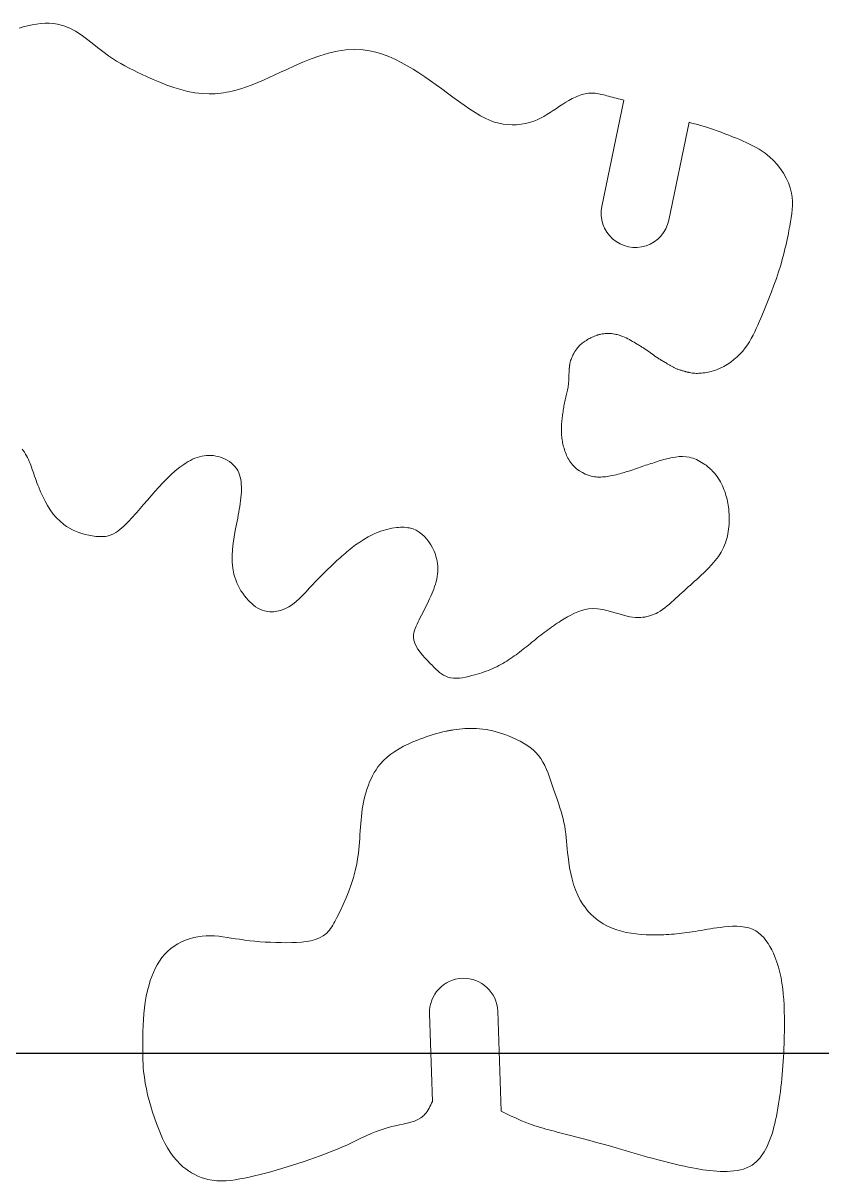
# Model space of a CAD drawing. Header units: millimetres. Extents: x -0.1 to 63, y 0 to 35.
# Drawn here: x 22.11 to 26.5, y 23.24 to 29.6 of the extents above; entities that cross this region are included whole.
import ezdxf

# ---------------------------------------------------------------- set-up
doc = ezdxf.new("R2010")
doc.units = ezdxf.units.MM
doc.header["$MEASUREMENT"] = 0
doc.layers.get('0').update_dxf_attribs({"linetype": 'CONTINUOUS'})
doc.layers.add('layout2', color=7, linetype='CONTINUOUS', lineweight=0)

msp = doc.modelspace()

# ---------------------------------------------------------------- linework, layer by layer
at = {"color": 3, "linetype": 'CONTINUOUS'}
msp.add_line((29.9759, 23.9377), (-0.0241, 23.9377), dxfattribs=at)
at = {"layer": 'layout2', "color": 1, "linetype": 'CONTINUOUS'}
for p, q in [((25.2893, 28.5907), (25.4102, 29.1751)), ((25.6568, 28.5147), (25.7681, 29.0529))]:
    msp.add_line(p, q, dxfattribs=at)
at = {"layer": 'layout2', "color": 3, "linetype": 'CONTINUOUS'}
for p, q in [((24.3427, 24.1563), (24.3588, 23.6733)), ((24.7178, 24.1688), (24.7361, 23.62))]:
    msp.add_line(p, q, dxfattribs=at)
at = {"layer": 'layout2', "color": 6, "linetype": 'CONTINUOUS'}
for points in [[(22.0881, 29.5704), (22.1117, 29.5768), (22.1355, 29.5828), (22.1595, 29.588), (22.1834, 29.5923), (22.2073, 29.5955), (22.231, 29.5974), (22.2544, 29.5977), (22.2775, 29.5963), (22.3, 29.5929), (22.3338, 29.5837), (22.3664, 29.5702), (22.398, 29.5531), (22.4289, 29.5332), (22.4592, 29.5113), (22.4892, 29.4882), (22.5191, 29.4645), (22.5491, 29.4411), (22.5793, 29.4187), (22.6015, 29.4035), (22.624, 29.3892), (22.6467, 29.3756), (22.6697, 29.3627), (22.6929, 29.3504), (22.7163, 29.3385), (22.74, 29.327), (22.764, 29.3158), (22.7881, 29.3047), (22.8249, 29.2884), (22.8621, 29.2727), (22.8998, 29.2579), (22.9378, 29.2444), (22.9763, 29.2326), (23.015, 29.2228), (23.0541, 29.2153), (23.0934, 29.2106), (23.133, 29.209), (23.1488, 29.2093), (23.1646, 29.2102), (23.1804, 29.2115), (23.1962, 29.2132), (23.2119, 29.2155), (23.2276, 29.2181), (23.2431, 29.2212), (23.2586, 29.2246), (23.274, 29.2284), (23.3062, 29.2375), (23.338, 29.2478), (23.3693, 29.2593), (23.4003, 29.2718), (23.4312, 29.285), (23.4619, 29.2988), (23.4927, 29.313), (23.5236, 29.3275), (23.5548, 29.3421), (23.6004, 29.3629), (23.6465, 29.3829), (23.6932, 29.4015), (23.7403, 29.4182), (23.7877, 29.4322), (23.8352, 29.4432), (23.8828, 29.4504), (23.9302, 29.4532), (23.9775, 29.4511), (24.0132, 29.4459), (24.0487, 29.4378), (24.0838, 29.4271), (24.1185, 29.414), (24.1529, 29.399), (24.1866, 29.3822), (24.2199, 29.364), (24.2525, 29.3447), (24.2843, 29.3245), (24.3166, 29.3029), (24.3483, 29.2809), (24.3794, 29.2586), (24.4102, 29.2361), (24.4408, 29.2134), (24.4714, 29.1909), (24.5022, 29.1685), (24.5332, 29.1465), (24.5648, 29.1249), (24.579, 29.1155), (24.5933, 29.1063), (24.6078, 29.0973), (24.6226, 29.0888), (24.6376, 29.0806), (24.6528, 29.073), (24.6683, 29.0661), (24.6842, 29.0598), (24.7004, 29.0543), (24.7237, 29.048), (24.7476, 29.0434), (24.7719, 29.0405), (24.7964, 29.0393), (24.8209, 29.0398), (24.8452, 29.042), (24.8691, 29.0459), (24.8925, 29.0515), (24.9152, 29.0588), (24.934, 29.0664), (24.9523, 29.0751), (24.9701, 29.0847), (24.9876, 29.0951), (25.0049, 29.106), (25.0221, 29.1174), (25.0394, 29.1291), (25.0569, 29.1409), (25.0746, 29.1526), (25.0914, 29.1633), (25.1085, 29.1735), (25.1259, 29.1831), (25.1436, 29.1918), (25.1615, 29.1993), (25.1797, 29.2055), (25.198, 29.2102), (25.2165, 29.213), (25.2351, 29.2138), (25.2441, 29.2134), (25.2531, 29.2125), (25.2621, 29.2113), (25.2711, 29.2097), (25.2801, 29.2078), (25.2891, 29.2057), (25.2981, 29.2035), (25.307, 29.2012), (25.316, 29.1988), (25.3265, 29.1961), (25.3371, 29.1934), (25.3476, 29.1907), (25.358, 29.188), (25.3685, 29.1854), (25.3789, 29.1828), (25.3893, 29.1802), (25.3997, 29.1776), (25.4102, 29.1751)], [(24.3588, 23.6733), (24.3542, 23.6638), (24.3496, 23.6544), (24.3448, 23.6452), (24.3399, 23.6362), (24.3348, 23.6274), (24.3293, 23.619), (24.3236, 23.611), (24.3175, 23.6035), (24.3109, 23.5965), (24.2958, 23.5841), (24.2788, 23.5739), (24.2603, 23.5657), (24.2406, 23.559), (24.22, 23.5534), (24.1987, 23.5487), (24.177, 23.5443), (24.1554, 23.5399), (24.1339, 23.5351), (24.1047, 23.5273), (24.0765, 23.5181), (24.049, 23.5079), (24.0221, 23.4968), (23.9956, 23.4851), (23.9695, 23.4729), (23.9435, 23.4605), (23.9175, 23.4481), (23.8914, 23.4359), (23.862, 23.4228), (23.8323, 23.4101), (23.8023, 23.3979), (23.772, 23.3861), (23.7416, 23.3747), (23.711, 23.3637), (23.6803, 23.3529), (23.6496, 23.3425), (23.6188, 23.3323), (23.5895, 23.3229), (23.5602, 23.3137), (23.5309, 23.3048), (23.5014, 23.2961), (23.4719, 23.2877), (23.4421, 23.2797), (23.4122, 23.272), (23.382, 23.2647), (23.3516, 23.2577), (23.3265, 23.2524), (23.3012, 23.2476), (23.2759, 23.2434), (23.2506, 23.2402), (23.2252, 23.2381), (23.2, 23.2374), (23.1749, 23.2382), (23.1499, 23.2408), (23.1253, 23.2454), (23.1068, 23.2503), (23.0886, 23.2564), (23.0706, 23.2636), (23.0531, 23.272), (23.0361, 23.2813), (23.0196, 23.2916), (23.0038, 23.3028), (22.9887, 23.3148), (22.9743, 23.3277), (22.9541, 23.3484), (22.9356, 23.3707), (22.9188, 23.3943), (22.9035, 23.4189), (22.8895, 23.4445), (22.8766, 23.4709), (22.8646, 23.4979), (22.8535, 23.5253), (22.843, 23.5529), (22.8319, 23.5842), (22.8214, 23.6156), (22.8116, 23.6471), (22.8027, 23.6787), (22.7947, 23.7104), (22.7876, 23.7423), (22.7815, 23.7743), (22.7765, 23.8065), (22.7727, 23.8388), (22.7709, 23.8594), (22.7695, 23.8801), (22.7685, 23.9008), (22.7678, 23.9216), (22.7675, 23.9424), (22.7674, 23.9632), (22.7676, 23.9841), (22.7679, 24.0049), (22.7683, 24.0258), (22.7691, 24.0582), (22.7703, 24.0906), (22.772, 24.123), (22.7743, 24.1553), (22.7775, 24.1874), (22.7817, 24.2195), (22.7871, 24.2514), (22.7939, 24.2832), (22.8021, 24.3149), (22.8092, 24.3376), (22.8171, 24.3601), (22.8261, 24.3822), (22.8362, 24.4038), (22.8474, 24.4247), (22.8598, 24.4448), (22.8734, 24.4639), (22.8884, 24.4819), (22.9048, 24.4987), (22.9222, 24.5137), (22.9409, 24.5274), (22.9607, 24.5396), (22.9814, 24.5504), (23.0028, 24.5598), (23.0249, 24.5676), (23.0474, 24.574), (23.0703, 24.5788), (23.0933, 24.582), (23.1164, 24.5836), (23.1394, 24.5838), (23.1625, 24.5829), (23.1855, 24.581), (23.2084, 24.5783), (23.2313, 24.5751), (23.2541, 24.5715), (23.2768, 24.5679), (23.2994, 24.5644), (23.3276, 24.5604), (23.3559, 24.5569), (23.3841, 24.5539), (23.4124, 24.5514), (23.4409, 24.5494), (23.4698, 24.5479), (23.499, 24.5468), (23.5287, 24.5461), (23.5591, 24.5459), (23.5859, 24.5461), (23.6128, 24.5469), (23.6396, 24.5487), (23.6659, 24.5519), (23.6914, 24.5566), (23.7157, 24.5634), (23.7385, 24.5725), (23.7594, 24.5842), (23.7781, 24.5989), (23.7858, 24.6066), (23.7929, 24.6149), (23.7997, 24.6237), (23.8061, 24.6329), (23.8122, 24.6425), (23.818, 24.6525), (23.8236, 24.6626), (23.829, 24.6729), (23.8343, 24.6833), (23.8523, 24.7196), (23.8692, 24.756), (23.8851, 24.7925), (23.8997, 24.8292), (23.913, 24.8662), (23.9248, 24.9034), (23.935, 24.9409), (23.9434, 24.9789), (23.9499, 25.0172), (23.9526, 25.0373), (23.9548, 25.0575), (23.9566, 25.0778), (23.9582, 25.0982), (23.9595, 25.1186), (23.9608, 25.139), (23.9621, 25.1595), (23.9634, 25.1799), (23.9649, 25.2004), (23.9666, 25.22), (23.9686, 25.2396), (23.971, 25.2591), (23.9737, 25.2786), (23.9768, 25.298), (23.9804, 25.3173), (23.9846, 25.3366), (23.9893, 25.3558), (23.9946, 25.3749), (24.0003, 25.3931), (24.0067, 25.4111), (24.0137, 25.4289), (24.0214, 25.4463), (24.0298, 25.4634), (24.039, 25.48), (24.0489, 25.496), (24.0597, 25.5114), (24.0713, 25.5261), (24.0895, 25.546), (24.1093, 25.5643), (24.1305, 25.5813), (24.1529, 25.5969), (24.1763, 25.6113), (24.2006, 25.6246), (24.2254, 25.6369), (24.2508, 25.6484), (24.2764, 25.659), (24.2936, 25.6657), (24.3108, 25.6721), (24.3281, 25.6782), (24.3455, 25.6839), (24.3629, 25.6893), (24.3804, 25.6944), (24.398, 25.6991), (24.4156, 25.7034), (24.4333, 25.7073)]]:
    msp.add_lwpolyline(points, dxfattribs=at)
at = {"layer": 'layout2', "color": 1, "linetype": 'CONTINUOUS'}
msp.add_lwpolyline([(25.7681, 29.0529), (25.7758, 29.0508), (25.7835, 29.0488), (25.7912, 29.0468), (25.7989, 29.0447), (25.8066, 29.0427), (25.8143, 29.0406), (25.822, 29.0385), (25.8297, 29.0363), (25.8374, 29.0341), (25.8589, 29.0276), (25.8804, 29.0207), (25.9017, 29.0135), (25.923, 29.006), (25.9442, 28.9983), (25.9653, 28.9903), (25.9863, 28.9821), (26.0072, 28.9737), (26.0281, 28.9652), (26.0464, 28.9576), (26.0646, 28.9499), (26.0827, 28.9418), (26.1006, 28.9334), (26.1183, 28.9246), (26.1358, 28.9152), (26.1529, 28.9052), (26.1696, 28.8944), (26.186, 28.8828), (26.2092, 28.8641), (26.2312, 28.8435), (26.2518, 28.8214), (26.2706, 28.7977), (26.2876, 28.7728), (26.3023, 28.7468), (26.3146, 28.7199), (26.3243, 28.6922), (26.3311, 28.664), (26.3343, 28.6417), (26.3359, 28.6193), (26.3359, 28.5967), (26.3347, 28.574), (26.3324, 28.5513), (26.3293, 28.5285), (26.3255, 28.5057), (26.3213, 28.483), (26.3169, 28.4604), (26.3134, 28.4429), (26.3098, 28.4256), (26.3062, 28.4083), (26.3026, 28.3911), (26.2988, 28.3739), (26.2949, 28.3569), (26.2908, 28.3399), (26.2866, 28.3229), (26.2821, 28.306), (26.2715, 28.2687), (26.26, 28.2317), (26.2476, 28.1948), (26.2345, 28.1581), (26.2207, 28.1216), (26.2064, 28.0852), (26.1918, 28.0489), (26.1768, 28.0126), (26.1616, 27.9764), (26.1537, 27.9575), (26.1456, 27.9387), (26.1372, 27.92), (26.1286, 27.9014), (26.1195, 27.8832), (26.1099, 27.8652), (26.0996, 27.8476), (26.0885, 27.8305), (26.0766, 27.8139), (26.0627, 27.7964), (26.0476, 27.7798), (26.0316, 27.764), (26.0146, 27.7492), (25.9968, 27.7354), (25.9782, 27.7228), (25.9589, 27.7115), (25.9389, 27.7015), (25.9184, 27.693), (25.9095, 27.6899), (25.9005, 27.687), (25.8915, 27.6844), (25.8824, 27.6821), (25.8732, 27.6801), (25.8639, 27.6783), (25.8546, 27.6769), (25.8453, 27.6757), (25.8359, 27.6747), (25.8286, 27.6742), (25.8213, 27.6739), (25.814, 27.6737), (25.8067, 27.6738), (25.7995, 27.6741), (25.7922, 27.6746), (25.785, 27.6754), (25.7779, 27.6765), (25.7708, 27.6778), (25.7675, 27.6786), (25.7642, 27.6794), (25.7609, 27.6802), (25.7577, 27.6811), (25.7544, 27.682), (25.7512, 27.6829), (25.7479, 27.6838), (25.7447, 27.6848), (25.7414, 27.6857), (25.737, 27.6869), (25.7327, 27.688), (25.7283, 27.6892), (25.724, 27.6904), (25.7197, 27.6916), (25.7154, 27.6929), (25.7111, 27.6943), (25.7069, 27.6958), (25.7027, 27.6974), (25.6991, 27.6989), (25.6956, 27.7005), (25.6921, 27.7022), (25.6886, 27.704), (25.6852, 27.7058), (25.6818, 27.7077), (25.6784, 27.7096), (25.675, 27.7116), (25.6717, 27.7135), (25.6684, 27.7154), (25.6651, 27.7173), (25.6618, 27.7192), (25.6585, 27.7211), (25.6552, 27.723), (25.6519, 27.7249), (25.6487, 27.7268), (25.6454, 27.7287), (25.6421, 27.7306), (25.6371, 27.7335), (25.6322, 27.7364), (25.6272, 27.7393), (25.6222, 27.7422), (25.6173, 27.7451), (25.6124, 27.7481), (25.6075, 27.7511), (25.6026, 27.7542), (25.5978, 27.7573), (25.5892, 27.763), (25.5808, 27.7689), (25.5724, 27.7748), (25.564, 27.7808), (25.5557, 27.7869), (25.5473, 27.7929), (25.5389, 27.7988), (25.5304, 27.8046), (25.5219, 27.8103), (25.5177, 27.8131), (25.5134, 27.8157), (25.5092, 27.8184), (25.5049, 27.821), (25.5006, 27.8236), (25.4963, 27.8262), (25.4919, 27.8288), (25.4876, 27.8314), (25.4833, 27.834), (25.4747, 27.8391), (25.4661, 27.8443), (25.4575, 27.8494), (25.4489, 27.8544), (25.4402, 27.8593), (25.4314, 27.8639), (25.4225, 27.8684), (25.4134, 27.8726), (25.4043, 27.8765), (25.3993, 27.8785), (25.3942, 27.8803), (25.3891, 27.882), (25.384, 27.8836), (25.3788, 27.8851), (25.3736, 27.8865), (25.3683, 27.8877), (25.3631, 27.8888), (25.3578, 27.8898), (25.3495, 27.891), (25.3413, 27.8919), (25.333, 27.8925), (25.3247, 27.8927), (25.3164, 27.8926), (25.3081, 27.8921), (25.2998, 27.8913), (25.2916, 27.8902), (25.2835, 27.8886), (25.2803, 27.8879), (25.2771, 27.8871), (25.2739, 27.8863), (25.2707, 27.8855), (25.2676, 27.8845), (25.2644, 27.8836), (25.2613, 27.8826), (25.2582, 27.8815), (25.2551, 27.8804), (25.2485, 27.8779), (25.2419, 27.8752), (25.2354, 27.8723), (25.2289, 27.8692), (25.2226, 27.8659), (25.2163, 27.8625), (25.2102, 27.8589), (25.2041, 27.8551), (25.198, 27.8512), (25.1922, 27.8472), (25.1865, 27.8431), (25.1809, 27.8387), (25.1754, 27.8342), (25.1702, 27.8296), (25.1651, 27.8247), (25.1603, 27.8197), (25.1557, 27.8144), (25.1513, 27.8089), (25.1494, 27.8064), (25.1476, 27.8037), (25.1458, 27.8011), (25.1441, 27.7984), (25.1424, 27.7956), (25.1407, 27.7929), (25.1391, 27.7901), (25.1375, 27.7873), (25.1359, 27.7844), (25.1329, 27.7788), (25.13, 27.7731), (25.1272, 27.7673), (25.1245, 27.7615), (25.1221, 27.7556), (25.1198, 27.7496), (25.1178, 27.7436), (25.116, 27.7375), (25.1144, 27.7313), (25.1138, 27.728), (25.1131, 27.7247), (25.1126, 27.7214), (25.1121, 27.7181), (25.1117, 27.7148), (25.1113, 27.7114), (25.111, 27.7081), (25.1107, 27.7047), (25.1104, 27.7014), (25.1101, 27.698), (25.1099, 27.6946), (25.1097, 27.6912), (25.1095, 27.6878), (25.1093, 27.6844), (25.1091, 27.681), (25.109, 27.6776), (25.1088, 27.6743), (25.1087, 27.6709), (25.1085, 27.6676), (25.1084, 27.6642), (25.1083, 27.6609), (25.1082, 27.6576), (25.1081, 27.6543), (25.108, 27.651), (25.1079, 27.6477), (25.1077, 27.6444), (25.1076, 27.6411), (25.1075, 27.638), (25.1074, 27.6349), (25.1072, 27.6318), (25.107, 27.6287), (25.1068, 27.6256), (25.1066, 27.6225), (25.1064, 27.6195), (25.1061, 27.6164), (25.1058, 27.6133), (25.1047, 27.6055), (25.1035, 27.5977), (25.102, 27.5899), (25.1004, 27.5821), (25.0986, 27.5744), (25.0968, 27.5666), (25.0949, 27.5589), (25.093, 27.5512), (25.0912, 27.5434), (25.0893, 27.5354), (25.0876, 27.5274), (25.0859, 27.5194), (25.0843, 27.5113), (25.0828, 27.5033), (25.0813, 27.4952), (25.0799, 27.4871), (25.0785, 27.479), (25.0772, 27.471), (25.0759, 27.4628), (25.0747, 27.4547), (25.0736, 27.4466), (25.0725, 27.4384), (25.0714, 27.4303), (25.0705, 27.4221), (25.0697, 27.4139), (25.0689, 27.4057), (25.0683, 27.3975), (25.0678, 27.3894), (25.0674, 27.3813), (25.0672, 27.3732), (25.0671, 27.3651), (25.0671, 27.357), (25.0673, 27.3489), (25.0677, 27.3408), (25.0682, 27.3328), (25.069, 27.3247), (25.0699, 27.3168), (25.071, 27.3089), (25.0723, 27.301), (25.0738, 27.2931), (25.0754, 27.2853), (25.0773, 27.2775), (25.0793, 27.2697), (25.0814, 27.262), (25.0838, 27.2543), (25.0864, 27.2462), (25.0893, 27.2382), (25.0923, 27.2303), (25.0956, 27.2225), (25.0992, 27.2148), (25.1031, 27.2072), (25.1072, 27.1998), (25.1117, 27.1926), (25.1165, 27.1856), (25.1273, 27.172), (25.1394, 27.1593), (25.1527, 27.1478), (25.167, 27.1373), (25.1822, 27.1281), (25.1981, 27.1202), (25.2145, 27.1138), (25.2313, 27.1089), (25.2483, 27.1056), (25.2571, 27.1046), (25.2659, 27.104), (25.2747, 27.1037), (25.2835, 27.1039), (25.2923, 27.1043), (25.3011, 27.105), (25.3099, 27.106), (25.3186, 27.1072), (25.3274, 27.1086), (25.3375, 27.1104), (25.3475, 27.1123), (25.3575, 27.1145), (25.3675, 27.1168), (25.3774, 27.1193), (25.3873, 27.1219), (25.3971, 27.1247), (25.4069, 27.1276), (25.4167, 27.1305), (25.4272, 27.1338), (25.4377, 27.1372), (25.4481, 27.1407), (25.4586, 27.1442), (25.469, 27.1477), (25.4793, 27.1513), (25.4897, 27.1549), (25.5001, 27.1584), (25.5104, 27.162), (25.5201, 27.1652), (25.5298, 27.1685), (25.5396, 27.1717), (25.5493, 27.1748), (25.5591, 27.178), (25.5689, 27.1811), (25.5787, 27.1842), (25.5886, 27.1873), (25.5986, 27.1904), (25.6175, 27.1961), (25.6365, 27.2015), (25.6558, 27.2065), (25.675, 27.2107), (25.6943, 27.214), (25.7136, 27.2161), (25.7327, 27.2167), (25.7516, 27.2157), (25.7703, 27.2127), (25.7802, 27.2103), (25.79, 27.2072), (25.7997, 27.2037), (25.8093, 27.1996), (25.8187, 27.1951), (25.828, 27.1901), (25.8371, 27.1848), (25.8459, 27.1792), (25.8546, 27.1733), (25.8612, 27.1686), (25.8676, 27.1637), (25.8738, 27.1587), (25.8799, 27.1536), (25.8859, 27.1482), (25.8917, 27.1428), (25.8973, 27.1371), (25.9027, 27.1313), (25.9079, 27.1254), (25.9152, 27.1164), (25.9221, 27.1071), (25.9286, 27.0975), (25.9348, 27.0876), (25.9405, 27.0775), (25.9459, 27.0671), (25.9509, 27.0566), (25.9556, 27.0459), (25.96, 27.0351), (25.9639, 27.0246), (25.9675, 27.014), (25.9708, 27.0033), (25.9738, 26.9926), (25.9766, 26.9817), (25.979, 26.9709), (25.9812, 26.96), (25.9831, 26.949), (25.9847, 26.938), (25.9858, 26.9289), (25.9867, 26.9199), (25.9874, 26.9108), (25.988, 26.9017), (25.9884, 26.8926), (25.9887, 26.8834), (25.9887, 26.8743), (25.9886, 26.8651), (25.9884, 26.8559), (25.9877, 26.8431), (25.9868, 26.8302), (25.9855, 26.8174), (25.9838, 26.8047), (25.9817, 26.792), (25.9791, 26.7795), (25.9761, 26.7671), (25.9726, 26.7549), (25.9686, 26.7429), (25.9577, 26.717), (25.9444, 26.6921), (25.9291, 26.6683), (25.9119, 26.6454), (25.8933, 26.6234), (25.8736, 26.6021), (25.8529, 26.5815), (25.8318, 26.5614), (25.8104, 26.5419), (25.7988, 26.5314), (25.7872, 26.521), (25.7756, 26.5106), (25.7641, 26.5003), (25.7525, 26.4901), (25.741, 26.4798), (25.7296, 26.4694), (25.7182, 26.459), (25.7068, 26.4485), (25.6952, 26.4378), (25.6837, 26.427), (25.672, 26.4163), (25.6602, 26.4058), (25.6481, 26.3956), (25.6357, 26.3859), (25.623, 26.3766), (25.6099, 26.368), (25.5962, 26.36), (25.5866, 26.3551), (25.5767, 26.3506), (25.5666, 26.3465), (25.5563, 26.3428), (25.5459, 26.3397), (25.5354, 26.3371), (25.5248, 26.3349), (25.5141, 26.3334), (25.5035, 26.3324), (25.4735, 26.3327), (25.4436, 26.3367), (25.4138, 26.3434), (25.384, 26.3517), (25.3543, 26.3606), (25.3247, 26.369), (25.2952, 26.376), (25.2658, 26.3805), (25.2364, 26.3814), (25.2166, 26.3795), (25.1968, 26.3758), (25.1771, 26.3703), (25.1577, 26.3634), (25.1384, 26.3553), (25.1194, 26.3461), (25.1008, 26.336), (25.0824, 26.3254), (25.0645, 26.3143), (25.0539, 26.3075), (25.0434, 26.3007), (25.033, 26.2937), (25.0228, 26.2867), (25.0126, 26.2796), (25.0026, 26.2724), (24.9926, 26.2652), (24.9828, 26.2578), (24.9729, 26.2503), (24.9632, 26.2428), (24.9535, 26.2352), (24.9438, 26.2275), (24.9342, 26.2198), (24.9245, 26.212), (24.9149, 26.2042), (24.9053, 26.1964), (24.8957, 26.1886), (24.886, 26.1809), (24.8764, 26.1732), (24.8668, 26.1655), (24.8571, 26.1579), (24.8473, 26.1503), (24.8375, 26.1428), (24.8277, 26.1354), (24.8178, 26.1281), (24.8077, 26.1209), (24.7976, 26.1137), (24.7873, 26.1067), (24.777, 26.0997), (24.7665, 26.093), (24.7559, 26.0864), (24.7452, 26.0799), (24.7344, 26.0738), (24.7235, 26.0678), (24.7125, 26.0622), (24.7015, 26.0568), (24.6898, 26.0515), (24.6781, 26.0466), (24.6662, 26.0419), (24.6542, 26.0374), (24.642, 26.0332), (24.6297, 26.0291), (24.6172, 26.0252), (24.6045, 26.0214), (24.5916, 26.0177), (24.5749, 26.013), (24.5579, 26.0086), (24.5409, 26.0047), (24.5239, 26.0015), (24.507, 25.9993), (24.4904, 25.9982), (24.4742, 25.9986), (24.4586, 26.0006), (24.4435, 26.0045), (24.4316, 26.0092), (24.4202, 26.0152), (24.4091, 26.0223), (24.3983, 26.0304), (24.3878, 26.0394), (24.3774, 26.049), (24.3671, 26.0592), (24.3568, 26.0697), (24.3464, 26.0804), (24.3318, 26.0955), (24.3174, 26.1108), (24.3035, 26.1262), (24.2906, 26.1419), (24.279, 26.1579), (24.2692, 26.1741), (24.2617, 26.1907), (24.2567, 26.2076), (24.2548, 26.2249), (24.2553, 26.2365), (24.2572, 26.2483), (24.2602, 26.2602), (24.2641, 26.2721), (24.2689, 26.2841), (24.2742, 26.2961), (24.28, 26.308), (24.286, 26.3198), (24.2921, 26.3315), (24.2989, 26.3448), (24.3056, 26.358), (24.3122, 26.371), (24.3187, 26.3839), (24.325, 26.3968), (24.3312, 26.4097), (24.3372, 26.4226), (24.3432, 26.4356), (24.3491, 26.4488), (24.3549, 26.4619), (24.3604, 26.4753), (24.3657, 26.4887), (24.3707, 26.5023), (24.3752, 26.5161), (24.3792, 26.5299), (24.3826, 26.5439), (24.3853, 26.5579), (24.3872, 26.5721), (24.3883, 26.586), (24.3885, 26.6), (24.3879, 26.614), (24.3865, 26.6279), (24.3843, 26.6419), (24.3813, 26.6558), (24.3775, 26.6696), (24.373, 26.6833), (24.3677, 26.6969), (24.3595, 26.7145), (24.3501, 26.7317), (24.3394, 26.7481), (24.3276, 26.7636), (24.3147, 26.7779), (24.3007, 26.7908), (24.2857, 26.802), (24.2698, 26.8114), (24.2529, 26.8187), (24.2434, 26.8217), (24.2336, 26.8241), (24.2237, 26.8258), (24.2136, 26.8271), (24.2035, 26.8278), (24.1932, 26.828), (24.1829, 26.8279), (24.1726, 26.8273), (24.1623, 26.8264), (24.1349, 26.8225), (24.108, 26.8165), (24.0817, 26.8087), (24.0559, 26.7992), (24.0307, 26.7881), (24.0062, 26.7756), (23.9823, 26.7618), (23.9591, 26.7469), (23.9366, 26.7311), (23.9268, 26.7237), (23.9171, 26.7162), (23.9075, 26.7085), (23.898, 26.7007), (23.8886, 26.6928), (23.8793, 26.6849), (23.8701, 26.6769), (23.861, 26.6688), (23.8519, 26.6607), (23.8344, 26.6449), (23.8171, 26.6291), (23.7999, 26.6131), (23.7828, 26.5969), (23.7659, 26.5805), (23.7491, 26.5638), (23.7323, 26.5469), (23.7157, 26.5295), (23.6992, 26.5118), (23.6818, 26.4928), (23.6644, 26.4736), (23.6466, 26.4549), (23.6285, 26.4368), (23.6097, 26.4198), (23.59, 26.4044), (23.5694, 26.3909), (23.5475, 26.3797), (23.5243, 26.3712), (23.5147, 26.3687), (23.5049, 26.3666), (23.495, 26.3652), (23.485, 26.3642), (23.475, 26.3639), (23.465, 26.3642), (23.4551, 26.365), (23.4453, 26.3666), (23.4357, 26.3687), (23.423, 26.3728), (23.4107, 26.378), (23.3989, 26.3843), (23.3875, 26.3915), (23.3765, 26.3996), (23.366, 26.4085), (23.356, 26.4179), (23.3464, 26.4279), (23.3372, 26.4383), (23.3265, 26.4515), (23.3166, 26.4652), (23.3073, 26.4793), (23.2988, 26.4938), (23.2911, 26.5086), (23.2842, 26.5237), (23.2781, 26.5391), (23.2728, 26.5547), (23.2683, 26.5704), (23.2618, 26.6036), (23.2586, 26.6373), (23.2582, 26.6715), (23.2601, 26.7059), (23.2639, 26.7406), (23.2692, 26.7753), (23.2755, 26.8099), (23.2823, 26.8443), (23.2891, 26.8784), (23.2923, 26.8944), (23.2953, 26.9103), (23.2981, 26.9262), (23.3008, 26.942), (23.3031, 26.958), (23.3052, 26.974), (23.3069, 26.9901), (23.3083, 27.0063), (23.3092, 27.0228), (23.3096, 27.0363), (23.3095, 27.0498), (23.309, 27.0634), (23.3078, 27.0769), (23.3059, 27.0901), (23.3032, 27.1031), (23.2996, 27.1157), (23.295, 27.1279), (23.2892, 27.1396), (23.2822, 27.1508), (23.274, 27.1613), (23.2648, 27.1712), (23.2546, 27.1803), (23.2437, 27.1886), (23.2321, 27.1961), (23.22, 27.2027), (23.2073, 27.2084), (23.1944, 27.2132), (23.1818, 27.2169), (23.1692, 27.2196), (23.1564, 27.2215), (23.1435, 27.2226), (23.1307, 27.2228), (23.1179, 27.2223), (23.1052, 27.2209), (23.0926, 27.2187), (23.0802, 27.2158), (23.0671, 27.2119), (23.0543, 27.2071), (23.0417, 27.2016), (23.0294, 27.1955), (23.0174, 27.1887), (23.0056, 27.1815), (22.994, 27.1738), (22.9826, 27.1658), (22.9715, 27.1575), (22.9466, 27.1374), (22.9226, 27.1163), (22.8996, 27.0943), (22.8773, 27.0716), (22.8556, 27.0484), (22.8344, 27.0247), (22.8137, 27.0008), (22.7931, 26.9767), (22.7727, 26.9527), (22.7632, 26.9416), (22.7537, 26.9305), (22.7441, 26.9194), (22.7344, 26.9084), (22.7246, 26.8974), (22.7146, 26.8864), (22.7045, 26.8755), (22.6942, 26.8646), (22.6837, 26.8538), (22.6737, 26.8437), (22.6634, 26.8338), (22.6528, 26.8242), (22.6419, 26.8151), (22.6308, 26.8066), (22.6192, 26.7989), (22.6074, 26.7922), (22.5951, 26.7865), (22.5824, 26.7821), (22.5726, 26.7797), (22.5627, 26.778), (22.5525, 26.7769), (22.5422, 26.7765), (22.5318, 26.7765), (22.5214, 26.7771), (22.5108, 26.778), (22.5003, 26.7794), (22.4898, 26.781), (22.4709, 26.7845), (22.4523, 26.7888), (22.4339, 26.794), (22.416, 26.7999), (22.3985, 26.8068), (22.3815, 26.8145), (22.3651, 26.8232), (22.3493, 26.8328), (22.3342, 26.8434), (22.3133, 26.8608), (22.294, 26.88), (22.2762, 26.901), (22.2598, 26.9233), (22.2448, 26.9469), (22.231, 26.9714), (22.2183, 26.9966), (22.2067, 27.0222), (22.1962, 27.048), (22.1915, 27.0603), (22.1869, 27.0725), (22.1826, 27.0847), (22.1783, 27.0969), (22.174, 27.1091), (22.1698, 27.1213), (22.1656, 27.1335), (22.1613, 27.1458), (22.1569, 27.158), (22.1529, 27.1687), (22.1488, 27.1793), (22.1445, 27.1899), (22.1399, 27.2003), (22.1351, 27.2106), (22.1298, 27.2207), (22.1242, 27.2306), (22.1181, 27.2402), (22.1114, 27.2494), (22.1051, 27.2573)], dxfattribs=at)
at = {"layer": 'layout2', "color": 3, "linetype": 'CONTINUOUS'}
msp.add_lwpolyline([(24.4333, 25.7073), (24.4378, 25.7082), (24.4423, 25.7092), (24.4467, 25.71), (24.4512, 25.7109), (24.4557, 25.7117), (24.4602, 25.7125), (24.4647, 25.7133), (24.4692, 25.7141), (24.4737, 25.7148), (24.4895, 25.7172), (24.5054, 25.7192), (24.5214, 25.7208), (24.5373, 25.7221), (24.5533, 25.723), (24.5693, 25.7234), (24.5853, 25.7233), (24.6012, 25.7227), (24.6171, 25.7216), (24.6356, 25.7196), (24.654, 25.7169), (24.6722, 25.7134), (24.6904, 25.7093), (24.7085, 25.7046), (24.7266, 25.6993), (24.7445, 25.6934), (24.7624, 25.6869), (24.7802, 25.68), (24.8004, 25.6715), (24.8204, 25.6624), (24.84, 25.6526), (24.859, 25.6419), (24.8773, 25.6304), (24.8948, 25.618), (24.9113, 25.6047), (24.9265, 25.5903), (24.9404, 25.5748), (24.9536, 25.5571), (24.9653, 25.5384), (24.9758, 25.5187), (24.9852, 25.4981), (24.9937, 25.477), (25.0017, 25.4554), (25.0092, 25.4335), (25.0165, 25.4115), (25.0238, 25.3896), (25.0308, 25.3689), (25.038, 25.3484), (25.0451, 25.328), (25.0521, 25.3077), (25.0588, 25.2874), (25.0652, 25.2671), (25.0711, 25.2467), (25.0765, 25.2263), (25.0812, 25.2057), (25.085, 25.1854), (25.0882, 25.165), (25.0909, 25.1444), (25.0932, 25.1237), (25.0953, 25.1029), (25.0972, 25.082), (25.0991, 25.061), (25.1011, 25.0399), (25.1033, 25.0188), (25.1072, 24.9876), (25.1121, 24.9565), (25.118, 24.9256), (25.1253, 24.8951), (25.134, 24.8652), (25.1443, 24.8359), (25.1564, 24.8075), (25.1706, 24.7801), (25.1869, 24.7539), (25.1968, 24.7402), (25.2073, 24.7268), (25.2185, 24.714), (25.2303, 24.7016), (25.2427, 24.6899), (25.2556, 24.6787), (25.269, 24.6682), (25.2829, 24.6585), (25.2972, 24.6494), (25.3209, 24.6366), (25.3456, 24.6256), (25.371, 24.6163), (25.3971, 24.6087), (25.4236, 24.6025), (25.4506, 24.5976), (25.4778, 24.5939), (25.505, 24.5912), (25.5323, 24.5895), (25.5462, 24.5889), (25.5601, 24.5885), (25.574, 24.5883), (25.5879, 24.5883), (25.6017, 24.5884), (25.6155, 24.5888), (25.6293, 24.5893), (25.6432, 24.59), (25.657, 24.5908), (25.6712, 24.5918), (25.6855, 24.593), (25.6997, 24.5944), (25.7139, 24.5958), (25.7281, 24.5975), (25.7423, 24.5992), (25.7564, 24.6011), (25.7705, 24.6031), (25.7845, 24.6052), (25.8014, 24.6079), (25.8183, 24.6107), (25.8351, 24.6136), (25.8519, 24.6166), (25.8689, 24.6195), (25.8859, 24.6223), (25.9031, 24.6251), (25.9205, 24.6277), (25.9382, 24.6301), (25.961, 24.6328), (25.9841, 24.6349), (26.0072, 24.6361), (26.0301, 24.6361), (26.0527, 24.6348), (26.0746, 24.6319), (26.0957, 24.6271), (26.1158, 24.6202), (26.1347, 24.6108), (26.1503, 24.6004), (26.1648, 24.588), (26.1783, 24.574), (26.1907, 24.5586), (26.2021, 24.542), (26.2126, 24.5245), (26.2222, 24.5063), (26.231, 24.4876), (26.239, 24.4686), (26.2498, 24.4395), (26.2589, 24.4105), (26.2667, 24.3813), (26.2731, 24.3521), (26.2783, 24.3228), (26.2824, 24.2934), (26.2856, 24.2639), (26.288, 24.2344), (26.2898, 24.2048), (26.2907, 24.1836), (26.2914, 24.1624), (26.2918, 24.1412), (26.292, 24.1199), (26.292, 24.0986), (26.2919, 24.0773), (26.2916, 24.056), (26.2911, 24.0347), (26.2906, 24.0134), (26.2898, 23.9895), (26.289, 23.9656), (26.2879, 23.9416), (26.2868, 23.9177), (26.2854, 23.8938), (26.2839, 23.87), (26.2821, 23.8461), (26.2802, 23.8223), (26.278, 23.7984), (26.2756, 23.7753), (26.273, 23.7521), (26.2701, 23.729), (26.267, 23.7059), (26.2636, 23.6828), (26.26, 23.6598), (26.2561, 23.6369), (26.2519, 23.614), (26.2475, 23.5911), (26.2435, 23.572), (26.2392, 23.5529), (26.2345, 23.5339), (26.2295, 23.515), (26.2238, 23.4963), (26.2176, 23.4776), (26.2107, 23.4592), (26.2031, 23.441), (26.1945, 23.4229), (26.1879, 23.4101), (26.1807, 23.3975), (26.173, 23.3853), (26.1648, 23.3734), (26.156, 23.3621), (26.1466, 23.3514), (26.1366, 23.3415), (26.1261, 23.3324), (26.1149, 23.3242), (26.0999, 23.3154), (26.0839, 23.3081), (26.0673, 23.3023), (26.05, 23.2976), (26.0322, 23.2942), (26.0141, 23.2917), (25.9957, 23.2902), (25.9773, 23.2894), (25.9589, 23.2892), (25.9393, 23.2896), (25.9199, 23.2906), (25.9007, 23.292), (25.8817, 23.2939), (25.8627, 23.2961), (25.8439, 23.2988), (25.8251, 23.3017), (25.8064, 23.3049), (25.7877, 23.3084), (25.7658, 23.3127), (25.7438, 23.3172), (25.7218, 23.3219), (25.6999, 23.3269), (25.6779, 23.3321), (25.656, 23.3374), (25.6342, 23.3429), (25.6123, 23.3486), (25.5905, 23.3544), (25.5656, 23.3613), (25.5408, 23.3682), (25.5159, 23.3754), (25.4912, 23.3825), (25.4664, 23.3898), (25.4417, 23.3971), (25.4169, 23.4043), (25.3922, 23.4116), (25.3674, 23.4187), (25.3317, 23.4289), (25.2959, 23.4389), (25.26, 23.4488), (25.2241, 23.4585), (25.1881, 23.4681), (25.1521, 23.4776), (25.1161, 23.487), (25.0801, 23.4964), (25.044, 23.5057), (25.0285, 23.5097), (25.0131, 23.5138), (24.9976, 23.5179), (24.9822, 23.5221), (24.9668, 23.5264), (24.9515, 23.5309), (24.9363, 23.5355), (24.9211, 23.5404), (24.9061, 23.5456), (24.8867, 23.5527), (24.8676, 23.5601), (24.8485, 23.568), (24.8296, 23.5762), (24.8108, 23.5846), (24.792, 23.5933), (24.7733, 23.6021), (24.7547, 23.611), (24.7361, 23.62)], dxfattribs=at)
at = {"layer": 'layout2', "color": 1, "linetype": 'CONTINUOUS'}
msp.add_arc((25.473, 28.5527), 0.1876, 168.31481, 348.31481, dxfattribs=at)
at = {"layer": 'layout2', "color": 3, "linetype": 'CONTINUOUS'}
msp.add_arc((24.5302, 24.1626), 0.1876, 1.91011, 181.91011, dxfattribs=at)

doc.saveas('drawing.dxf')
